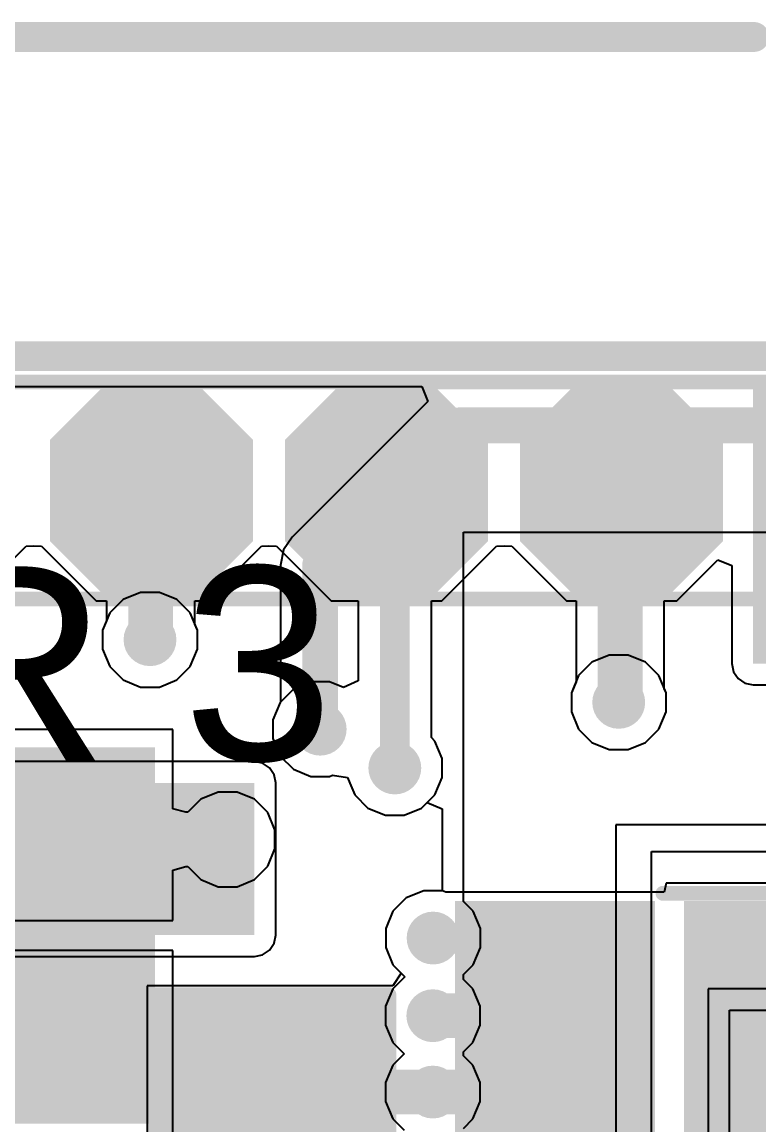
# Model space of a CAD drawing. Header units: millimetres. Extents: x -5.5 to 48.8, y -1.4 to 42.1.
# Drawn here: x 9.81 to 16.08, y 32.17 to 41.55 of the extents above; entities that cross this region are included whole.
import ezdxf

# ---------------------------------------------------------------- set-up
doc = ezdxf.new("R2010")
doc.units = ezdxf.units.MM
for name, color, linetype in [('BottomLayer', 5, 'Continuous'), ('BottomPaste', 16, 'Continuous'), ('BottomSolder', 6, 'Continuous'), ('Mechanical1', 6, 'Continuous'), ('Mechanical2', 216, 'Continuous'), ('TopLayer', 1, 'Continuous'), ('TopOverlay', 2, 'Continuous'), ('TopPaste', 8, 'Continuous'), ('TopSolder', 216, 'Continuous'), ('ViaHoleLayer', 16, 'Continuous')]:
    doc.layers.add(name, color=color, linetype=linetype)
doc.styles.add('Arial', font='', dxfattribs={"height": 0.2})
doc.styles.get('Arial').set_extended_font_data('Arial')

# ---------------------------------------------------------------- blocks, each defined once
blk = doc.blocks.new('CR2032_BS_6_1_B_6')
at = {"layer": 'BottomLayer'}
blk.add_hatch(color=5, dxfattribs=at).paths.add_polyline_path([(-15.99999848, 2.09999961), (-12.9999994, 2.09999961), (-12.9999994, -2.09999961), (-15.99999848, -2.09999961)])
at = {"layer": 'BottomPaste'}
blk.add_hatch(color=16, dxfattribs=at).paths.add_polyline_path([(-15.99999848, 2.09999961), (-12.9999994, 2.09999961), (-12.9999994, -2.09999961), (-15.99999848, -2.09999961)])
at = {"layer": 'BottomSolder'}
blk.add_hatch(color=6, dxfattribs=at).paths.add_polyline_path([(-16.10159848, 2.20159961), (-12.8983994, 2.20159961), (-12.8983994, -2.20159961), (-16.10159848, -2.20159961)])
blk = doc.blocks.new('R___1206_8')
at = {"layer": 'TopLayer'}
for points in [[(-2.032, 0.889), (-0.508, 0.889), (-0.508, -0.889), (-2.032, -0.889)], [(0.508, 0.889), (2.032, 0.889), (2.032, -0.889), (0.508, -0.889)]]:
    blk.add_hatch(color=1, dxfattribs=at).paths.add_polyline_path(points)
at = {"layer": 'TopPaste'}
for points in [[(-2.032, 0.889), (-0.508, 0.889), (-0.508, -0.889), (-2.032, -0.889)], [(0.508, 0.889), (2.032, 0.889), (2.032, -0.889), (0.508, -0.889)]]:
    blk.add_hatch(color=8, dxfattribs=at).paths.add_polyline_path(points)
at = {"layer": 'TopSolder'}
for points in [[(-2.1336, 0.9905999999999999), (-0.4064, 0.9905999999999999), (-0.4064, -0.9905999999999999), (-2.1336, -0.9905999999999999)], [(0.4064, 0.9905999999999999), (2.1336, 0.9905999999999999), (2.1336, -0.9905999999999999), (0.4064, -0.9905999999999999)]]:
    blk.add_hatch(color=216, dxfattribs=at).paths.add_polyline_path(points)
at = {"layer": 'TopOverlay', "const_width": 0.127}
for points in [[(-2.1336, 0.9905999999999999), (-2.1336, -0.9905999999999999)], [(-2.1336, 0.9905999999999999), (2.1336, 0.9905999999999999)], [(2.1336, 0.9905999999999999), (2.1336, -0.9905999999999999)], [(-2.1336, -0.9905999999999999), (2.1336, -0.9905999999999999)]]:
    blk.add_lwpolyline(points, dxfattribs=at)
at = {"layer": 'TopOverlay', "const_width": 0.0635}
for points in [[(-2.16535, 0.9905999999999999, 1), (-2.10185, 0.9905999999999999, 1)], [(-2.16535, 0.9905999999999999, 1), (-2.10185, 0.9905999999999999, 1)], [(2.10185, 0.9905999999999999, 1), (2.16535, 0.9905999999999999, 1)], [(2.10185, 0.9905999999999999, 1), (2.16535, 0.9905999999999999, 1)], [(-2.16535, -0.9905999999999999, 1), (-2.10185, -0.9905999999999999, 1)], [(-2.16535, -0.9905999999999999, 1), (-2.10185, -0.9905999999999999, 1)], [(2.10185, -0.9905999999999999, 1), (2.16535, -0.9905999999999999, 1)], [(2.10185, -0.9905999999999999, 1), (2.16535, -0.9905999999999999, 1)]]:
    blk.add_lwpolyline(points, format="xyb", close=True, dxfattribs=at)
blk = doc.blocks.new('HTSSOP_16_26')
at = {"layer": 'TopLayer'}
for points in [[(-3.649999049999999, 2.50000135), (-2.14999951, 2.50000135), (-2.14999951, 2.05000225), (-3.649999049999999, 2.05000225)], [(-1.70000041, 2.50000008), (1.70000041, 2.50000008), (1.70000041, -2.50000008), (-1.70000041, -2.50000008)], [(2.14999951, 2.50000135), (3.649999049999999, 2.50000135), (3.649999049999999, 2.05000225), (2.14999951, 2.05000225)], [(-3.649999049999999, 1.85000011), (-2.14999951, 1.85000011), (-2.14999951, 1.40000101), (-3.649999049999999, 1.40000101)], [(2.14999951, 1.85000011), (3.649999049999999, 1.85000011), (3.649999049999999, 1.40000101), (2.14999951, 1.40000101)], [(-3.649999049999999, 1.20000141), (-2.14999951, 1.20000141), (-2.14999951, 0.75000231), (-3.649999049999999, 0.75000231)], [(2.14999951, 1.20000141), (3.649999049999999, 1.20000141), (3.649999049999999, 0.75000231), (2.14999951, 0.75000231)], [(-3.649999049999999, 0.55000017), (-2.14999951, 0.55000017), (-2.14999951, 0.10000107), (-3.649999049999999, 0.10000107)], [(2.14999951, 0.55000017), (3.649999049999999, 0.55000017), (3.649999049999999, 0.10000107), (2.14999951, 0.10000107)], [(-3.649999049999999, -0.09999852999999999), (-2.14999951, -0.09999852999999999), (-2.14999951, -0.54999763), (-3.649999049999999, -0.54999763)], [(2.14999951, -0.09999852999999999), (3.649999049999999, -0.09999852999999999), (3.649999049999999, -0.54999763), (2.14999951, -0.54999763)], [(-3.649999049999999, -0.74999977), (-2.14999951, -0.74999977), (-2.14999951, -1.19999887), (-3.649999049999999, -1.19999887)], [(2.14999951, -0.74999977), (3.649999049999999, -0.74999977), (3.649999049999999, -1.19999887), (2.14999951, -1.19999887)], [(-3.649999049999999, -1.39999847), (-2.14999951, -1.39999847), (-2.14999951, -1.84999757), (-3.649999049999999, -1.84999757)], [(2.14999951, -1.39999847), (3.649999049999999, -1.39999847), (3.649999049999999, -1.84999757), (2.14999951, -1.84999757)], [(-3.649999049999999, -2.04999971), (-2.14999951, -2.04999971), (-2.14999951, -2.49999881), (-3.649999049999999, -2.49999881)], [(2.14999951, -2.04999971), (3.649999049999999, -2.04999971), (3.649999049999999, -2.49999881), (2.14999951, -2.49999881)]]:
    blk.add_hatch(color=1, dxfattribs=at).paths.add_polyline_path(points)
at = {"layer": 'TopPaste'}
for points in [[(-3.649999049999999, 2.50000135), (-2.14999951, 2.50000135), (-2.14999951, 2.05000225), (-3.649999049999999, 2.05000225)], [(-1.70000041, 2.50000008), (1.70000041, 2.50000008), (1.70000041, -2.50000008), (-1.70000041, -2.50000008)], [(2.14999951, 2.50000135), (3.649999049999999, 2.50000135), (3.649999049999999, 2.05000225), (2.14999951, 2.05000225)], [(-3.649999049999999, 1.85000011), (-2.14999951, 1.85000011), (-2.14999951, 1.40000101), (-3.649999049999999, 1.40000101)], [(2.14999951, 1.85000011), (3.649999049999999, 1.85000011), (3.649999049999999, 1.40000101), (2.14999951, 1.40000101)], [(-3.649999049999999, 1.20000141), (-2.14999951, 1.20000141), (-2.14999951, 0.75000231), (-3.649999049999999, 0.75000231)], [(2.14999951, 1.20000141), (3.649999049999999, 1.20000141), (3.649999049999999, 0.75000231), (2.14999951, 0.75000231)], [(-3.649999049999999, 0.55000017), (-2.14999951, 0.55000017), (-2.14999951, 0.10000107), (-3.649999049999999, 0.10000107)], [(2.14999951, 0.55000017), (3.649999049999999, 0.55000017), (3.649999049999999, 0.10000107), (2.14999951, 0.10000107)], [(-3.649999049999999, -0.09999852999999999), (-2.14999951, -0.09999852999999999), (-2.14999951, -0.54999763), (-3.649999049999999, -0.54999763)], [(2.14999951, -0.09999852999999999), (3.649999049999999, -0.09999852999999999), (3.649999049999999, -0.54999763), (2.14999951, -0.54999763)], [(-3.649999049999999, -0.74999977), (-2.14999951, -0.74999977), (-2.14999951, -1.19999887), (-3.649999049999999, -1.19999887)], [(2.14999951, -0.74999977), (3.649999049999999, -0.74999977), (3.649999049999999, -1.19999887), (2.14999951, -1.19999887)], [(-3.649999049999999, -1.39999847), (-2.14999951, -1.39999847), (-2.14999951, -1.84999757), (-3.649999049999999, -1.84999757)], [(2.14999951, -1.39999847), (3.649999049999999, -1.39999847), (3.649999049999999, -1.84999757), (2.14999951, -1.84999757)], [(-3.649999049999999, -2.04999971), (-2.14999951, -2.04999971), (-2.14999951, -2.49999881), (-3.649999049999999, -2.49999881)], [(2.14999951, -2.04999971), (3.649999049999999, -2.04999971), (3.649999049999999, -2.49999881), (2.14999951, -2.49999881)]]:
    blk.add_hatch(color=8, dxfattribs=at).paths.add_polyline_path(points)
at = {"layer": 'TopSolder'}
for points in [[(-3.751599049999999, 2.60160135), (-2.04839951, 2.60160135), (-2.04839951, 1.94840225), (-3.751599049999999, 1.94840225)], [(-1.80160041, 2.60160008), (1.80160041, 2.60160008), (1.80160041, -2.60160008), (-1.80160041, -2.60160008)], [(2.04839951, 2.60160135), (3.751599049999999, 2.60160135), (3.751599049999999, 1.94840225), (2.04839951, 1.94840225)], [(-3.751599049999999, 1.95160011), (-2.04839951, 1.95160011), (-2.04839951, 1.29840101), (-3.751599049999999, 1.29840101)], [(2.04839951, 1.95160011), (3.751599049999999, 1.95160011), (3.751599049999999, 1.29840101), (2.04839951, 1.29840101)], [(-3.751599049999999, 1.30160141), (-2.04839951, 1.30160141), (-2.04839951, 0.6484023099999999), (-3.751599049999999, 0.6484023099999999)], [(2.04839951, 1.30160141), (3.751599049999999, 1.30160141), (3.751599049999999, 0.6484023099999999), (2.04839951, 0.6484023099999999)], [(-3.751599049999999, 0.65160017), (-2.04839951, 0.65160017), (-2.04839951, -0.00159893), (-3.751599049999999, -0.00159893)], [(2.04839951, 0.65160017), (3.751599049999999, 0.65160017), (3.751599049999999, -0.00159893), (2.04839951, -0.00159893)], [(-3.751599049999999, 0.00160147), (-2.04839951, 0.00160147), (-2.04839951, -0.65159763), (-3.751599049999999, -0.65159763)], [(2.04839951, 0.00160147), (3.751599049999999, 0.00160147), (3.751599049999999, -0.65159763), (2.04839951, -0.65159763)], [(-3.751599049999999, -0.6483997699999999), (-2.04839951, -0.6483997699999999), (-2.04839951, -1.30159887), (-3.751599049999999, -1.30159887)], [(2.04839951, -0.6483997699999999), (3.751599049999999, -0.6483997699999999), (3.751599049999999, -1.30159887), (2.04839951, -1.30159887)], [(-3.751599049999999, -1.29839847), (-2.04839951, -1.29839847), (-2.04839951, -1.95159757), (-3.751599049999999, -1.95159757)], [(2.04839951, -1.29839847), (3.751599049999999, -1.29839847), (3.751599049999999, -1.95159757), (2.04839951, -1.95159757)], [(-3.751599049999999, -1.94839971), (-2.04839951, -1.94839971), (-2.04839951, -2.60159881), (-3.751599049999999, -2.60159881)], [(2.04839951, -1.94839971), (3.751599049999999, -1.94839971), (3.751599049999999, -2.60159881), (2.04839951, -2.60159881)]]:
    blk.add_hatch(color=216, dxfattribs=at).paths.add_polyline_path(points)
at = {"layer": 'TopOverlay', "const_width": 0.127}
for points in [[(-1.9812, 2.667), (1.9812, 2.667)], [(-3.937, 2.159), (-3.937, 2.413)], [(-3.937, 2.413), (-3.81, 2.286)], [(-3.937, 2.159), (-3.81, 2.286)], [(-1.9812, -2.66699746), (1.9812, -2.66699746)]]:
    blk.add_lwpolyline(points, dxfattribs=at)
at = {"layer": 'TopOverlay', "const_width": 0.0635}
for points in [[(-2.01295, 2.667, 1), (-1.94945, 2.667, 1)], [(1.94945, 2.667, 1), (2.01295, 2.667, 1)], [(-3.96875, 2.413, 1), (-3.90525, 2.413, 1)], [(-3.96875, 2.413, 1), (-3.90525, 2.413, 1)], [(-3.84175, 2.286, 1), (-3.778249999999999, 2.286, 1)], [(-3.84175, 2.286, 1), (-3.778249999999999, 2.286, 1)], [(-3.96875, 2.159, 1), (-3.90525, 2.159, 1)], [(-3.96875, 2.159, 1), (-3.90525, 2.159, 1)], [(-2.01295, -2.66699746, 1), (-1.94945, -2.66699746, 1)], [(1.94945, -2.66699746, 1), (2.01295, -2.66699746, 1)]]:
    blk.add_lwpolyline(points, format="xyb", close=True, dxfattribs=at)
blk = doc.blocks.new('SMD_PADS__1X8__2_54MM_34')
at = {"layer": 'TopLayer'}
for points in [[(8.38100178, 0.7619999999999999), (7.619001780000001, 0.7619999999999999), (7.23800178, 0.3809999999999999), (7.23800178, -0.3809999999999999), (7.619001780000001, -0.7619999999999999), (8.38100178, -0.7619999999999999), (8.76200178, -0.3809999999999999), (8.76200178, 0.3809999999999999)], [(10.38100032, 0.7619999999999999), (9.61900032, 0.7619999999999999), (9.23800032, 0.3809999999999999), (9.23800032, -0.3809999999999999), (9.61900032, -0.7619999999999999), (10.38100032, -0.7619999999999999), (10.76200032, -0.3809999999999999), (10.76200032, 0.3809999999999999)], [(12.3810014, 0.7619999999999999), (11.6190014, 0.7619999999999999), (11.2380014, 0.3809999999999999), (11.2380014, -0.3809999999999999), (11.6190014, -0.7619999999999999), (12.3810014, -0.7619999999999999), (12.7620014, -0.3809999999999999), (12.7620014, 0.3809999999999999)]]:
    blk.add_hatch(color=1, dxfattribs=at).paths.add_polyline_path(points)
at = {"layer": 'TopPaste'}
for points in [[(8.38100178, 0.7619999999999999), (7.619001780000001, 0.7619999999999999), (7.23800178, 0.3809999999999999), (7.23800178, -0.3809999999999999), (7.619001780000001, -0.7619999999999999), (8.38100178, -0.7619999999999999), (8.76200178, -0.3809999999999999), (8.76200178, 0.3809999999999999)], [(10.38100032, 0.7619999999999999), (9.61900032, 0.7619999999999999), (9.23800032, 0.3809999999999999), (9.23800032, -0.3809999999999999), (9.61900032, -0.7619999999999999), (10.38100032, -0.7619999999999999), (10.76200032, -0.3809999999999999), (10.76200032, 0.3809999999999999)], [(12.3810014, 0.7619999999999999), (11.6190014, 0.7619999999999999), (11.2380014, 0.3809999999999999), (11.2380014, -0.3809999999999999), (11.6190014, -0.7619999999999999), (12.3810014, -0.7619999999999999), (12.7620014, -0.3809999999999999), (12.7620014, 0.3809999999999999)]]:
    blk.add_hatch(color=8, dxfattribs=at).paths.add_polyline_path(points)
at = {"layer": 'TopSolder'}
for points in [[(8.431801779999999, 0.8636), (7.56820178, 0.8636), (7.13640178, 0.4318), (7.13640178, -0.4318), (7.56820178, -0.8636), (8.431801779999999, -0.8636), (8.86360178, -0.4318), (8.86360178, 0.4318)], [(10.43180032, 0.8636), (9.568200319999999, 0.8636), (9.13640032, 0.4318), (9.13640032, -0.4318), (9.568200319999999, -0.8636), (10.43180032, -0.8636), (10.86360032, -0.4318), (10.86360032, 0.4318)], [(12.4318014, 0.8636), (11.5682014, 0.8636), (11.1364014, 0.4318), (11.1364014, -0.4318), (11.5682014, -0.8636), (12.4318014, -0.8636), (12.8636014, -0.4318), (12.8636014, 0.4318)], [(14.43179994, 0.8636), (13.56819994, 0.8636), (13.13639994, 0.4318), (13.13639994, -0.4318), (13.56819994, -0.8636), (14.43179994, -0.8636), (14.86359994, -0.4318), (14.86359994, 0.4318)]]:
    blk.add_hatch(color=216, dxfattribs=at).paths.add_polyline_path(points)
at = {"layer": 'TopOverlay', "const_width": 0.127}
for points in [[(-0.92380054, 0.9237979999999999), (14.92380048, 0.9237979999999999)], [(-0.92380054, -0.9238030799999999), (14.92380048, -0.92380054)]]:
    blk.add_lwpolyline(points, dxfattribs=at)

msp = doc.modelspace()

# ---------------------------------------------------------------- hatches: boundary and pattern name
at = {"layer": 'BottomLayer'}
h = msp.add_hatch(color=5, dxfattribs=at)
edge = h.paths.add_edge_path()
edge.add_arc((10.8966, 36.2966), 0.22499828, 0, 360)
h = msp.add_hatch(color=5, dxfattribs=at)
edge = h.paths.add_edge_path()
edge.add_arc((14.8844, 35.7632), 0.22499828, 0, 360)
h = msp.add_hatch(color=5, dxfattribs=at)
edge = h.paths.add_edge_path()
edge.add_arc((12.3444, 35.5346), 0.22499828, 0, 360)
h = msp.add_hatch(color=5, dxfattribs=at)
edge = h.paths.add_edge_path()
edge.add_arc((12.9794, 35.20439999999999), 0.22499828, 0, 360)
h = msp.add_hatch(color=5, dxfattribs=at)
edge = h.paths.add_edge_path()
edge.add_arc((11.557, 34.59684215999999), 0.22499828, 0, 360)
h = msp.add_hatch(color=5, dxfattribs=at)
edge = h.paths.add_edge_path()
edge.add_arc((13.30520072, 33.7566), 0.22499828, 0, 360)
h = msp.add_hatch(color=5, dxfattribs=at)
edge = h.paths.add_edge_path()
edge.add_arc((13.30284614, 33.09560055999999), 0.22499828, 0, 360)
h = msp.add_hatch(color=5, dxfattribs=at)
edge = h.paths.add_edge_path()
edge.add_arc((13.30284614, 32.44560186), 0.22499828, 0, 360)
at = {"layer": 'TopLayer'}
for points in [[(16.0274, 36.0934), (18.161, 36.0934), (18.161, 38.5064), (16.0274, 38.5064)], [(5.6134, 33.782), (11.7856, 33.782), (11.7856, 35.0774), (5.6134, 35.0774)]]:
    msp.add_hatch(color=1, dxfattribs=at).paths.add_polyline_path(points)
h = msp.add_hatch(color=1, dxfattribs=at)
edge = h.paths.add_edge_path()
edge.add_arc((10.8966, 36.2966), 0.22499828, 0, 360)
h = msp.add_hatch(color=1, dxfattribs=at)
edge = h.paths.add_edge_path()
edge.add_arc((14.8844, 35.7632), 0.22499828, 0, 360)
h = msp.add_hatch(color=1, dxfattribs=at)
edge = h.paths.add_edge_path()
edge.add_arc((12.3444, 35.5346), 0.22499828, 0, 360)
h = msp.add_hatch(color=1, dxfattribs=at)
edge = h.paths.add_edge_path()
edge.add_arc((12.9794, 35.20439999999999), 0.22499828, 0, 360)
h = msp.add_hatch(color=1, dxfattribs=at)
edge = h.paths.add_edge_path()
edge.add_arc((11.557, 34.59684215999999), 0.22499828, 0, 360)
h = msp.add_hatch(color=1, dxfattribs=at)
edge = h.paths.add_edge_path()
edge.add_arc((13.30520072, 33.7566), 0.22499828, 0, 360)
h = msp.add_hatch(color=1, dxfattribs=at)
edge = h.paths.add_edge_path()
edge.add_arc((13.30284614, 33.09560055999999), 0.22499828, 0, 360)
h = msp.add_hatch(color=1, dxfattribs=at)
edge = h.paths.add_edge_path()
edge.add_arc((13.30284614, 32.44560186), 0.22499828, 0, 360)
at = {"layer": 'ViaHoleLayer'}
h = msp.add_hatch(color=16, dxfattribs=at)
edge = h.paths.add_edge_path()
edge.add_arc((10.8966, 36.2966), 0.0999998, 0, 360)
h = msp.add_hatch(color=16, dxfattribs=at)
edge = h.paths.add_edge_path()
edge.add_arc((14.8844, 35.7632), 0.0999998, 0, 360)
h = msp.add_hatch(color=16, dxfattribs=at)
edge = h.paths.add_edge_path()
edge.add_arc((12.3444, 35.5346), 0.0999998, 0, 360)
h = msp.add_hatch(color=16, dxfattribs=at)
edge = h.paths.add_edge_path()
edge.add_arc((12.9794, 35.20439999999999), 0.0999998, 0, 360)
h = msp.add_hatch(color=16, dxfattribs=at)
edge = h.paths.add_edge_path()
edge.add_arc((11.557, 34.59684215999999), 0.0999998, 0, 360)
h = msp.add_hatch(color=16, dxfattribs=at)
edge = h.paths.add_edge_path()
edge.add_arc((13.30520072, 33.7566), 0.0999998, 0, 360)
h = msp.add_hatch(color=16, dxfattribs=at)
edge = h.paths.add_edge_path()
edge.add_arc((13.30284614, 33.09560055999999), 0.0999998, 0, 360)
h = msp.add_hatch(color=16, dxfattribs=at)
edge = h.paths.add_edge_path()
edge.add_arc((13.30284614, 32.44560186), 0.0999998, 0, 360)

# ---------------------------------------------------------------- linework, layer by layer
at = {"layer": 'BottomLayer'}
for p, q in [((0.8029473399999999, 38.45063684), (13.20908204, 38.45063684)), ((13.20908204, 38.45063684), (13.26031384, 38.32363684)), ((13.26031384, 38.32363684), (12.1063385, 37.1696615)), ((13.5636, 34.06784398), (13.5636, 37.211)), ((13.5636, 37.211), (19.431, 37.211)), ((12.1063385, 37.1696615), (12.03335922, 37.06043896)), ((12.03335922, 37.06043896), (12.00773062, 36.9316)), ((12.00773062, 36.9316), (12.00773062, 35.76757388)), ((10.6684318, 36.63807506), (10.55512494, 36.5247682)), ((10.81647824, 36.69939828), (10.6684318, 36.63807506)), ((10.97672176, 36.69939828), (10.81647824, 36.69939828)), ((11.1247682, 36.63807506), (10.97672176, 36.69939828)), ((11.23807506, 36.5247682), (11.1247682, 36.63807506)), ((10.55512494, 36.5247682), (10.49380172, 36.37672176)), ((11.29939828, 36.37672176), (11.23807506, 36.5247682)), ((10.49380172, 36.37672176), (10.49380172, 36.21647823999999)), ((11.29939828, 36.21647823999999), (11.29939828, 36.37672176)), ((10.49380172, 36.21647823999999), (10.55512494, 36.0684318)), ((11.23807506, 36.0684318), (11.29939828, 36.21647823999999)), ((14.80427824, 36.16599828), (14.6562318, 36.10467506)), ((14.96452176, 36.16599828), (14.80427824, 36.16599828)), ((15.1125682, 36.10467506), (14.96452176, 36.16599828)), ((10.55512494, 36.0684318), (10.6684318, 35.95512494)), ((11.1247682, 35.95512494), (11.23807506, 36.0684318)), ((14.6562318, 36.10467506), (14.54292494, 35.9913682)), ((15.22587506, 35.9913682), (15.1125682, 36.10467506)), ((14.54292494, 35.9913682), (14.48160172, 35.84332176)), ((15.28719828, 35.84332176), (15.22587506, 35.9913682)), ((10.6684318, 35.95512494), (10.81647824, 35.89380172)), ((10.81647824, 35.89380172), (10.97672176, 35.89380172)), ((10.97672176, 35.89380172), (11.1247682, 35.95512494)), ((14.48160172, 35.84332176), (14.48160172, 35.68307824)), ((15.28719828, 35.68307824), (15.28719828, 35.84332176)), ((12.00292494, 35.7627682), (11.94160172, 35.61472175999999)), ((12.00773062, 35.76757388), (12.00292494, 35.7627682)), ((14.48160172, 35.68307824), (14.54292494, 35.5350318)), ((15.22587506, 35.5350318), (15.28719828, 35.68307824)), ((11.94160172, 35.61472175999999), (11.94160172, 35.45447823999999)), ((11.09159834, 35.53259848), (8.864602539999998, 35.53259848)), ((11.09159834, 34.85769254), (11.09159834, 35.53259848)), ((14.54292494, 35.5350318), (14.6562318, 35.42172494)), ((15.1125682, 35.42172494), (15.22587506, 35.5350318)), ((11.94160172, 35.45447823999999), (12.00292494, 35.3064318)), ((14.6562318, 35.42172494), (14.80427824, 35.36040172)), ((14.96452176, 35.36040172), (15.1125682, 35.42172494)), ((12.00292494, 35.3064318), (12.1162318, 35.19312494)), ((14.80427824, 35.36040172), (14.96452176, 35.36040172)), ((12.1162318, 35.19312494), (12.26427824, 35.13180172)), ((12.26427824, 35.13180172), (12.42452176, 35.13180172)), ((12.42452176, 35.13180172), (12.44960172, 35.14219032)), ((12.44960172, 35.14219032), (12.57659918, 35.1242757)), ((12.57659918, 35.1242757), (12.5965712, 35.0760665)), ((12.5965712, 35.0760665), (12.63792494, 34.97623179999999)), ((11.3288318, 34.93831721999999), (11.21859834, 34.82808376)), ((11.47687824, 34.99964044), (11.3288318, 34.93831721999999)), ((11.63712176, 34.99964044), (11.47687824, 34.99964044)), ((11.7851682, 34.93831721999999), (11.63712176, 34.99964044)), ((11.89847506, 34.82501035999999), (11.7851682, 34.93831721999999)), ((12.63792494, 34.97623179999999), (12.7512318, 34.86292494)), ((11.20167686, 34.82866288), (11.09159834, 34.85769254)), ((12.7512318, 34.86292494), (12.89927824, 34.80160172)), ((13.05952176, 34.80160172), (13.2075682, 34.86292494)), ((13.2075682, 34.86292494), (13.25531766, 34.9106744)), ((13.25531766, 34.9106744), (13.38231766, 34.85806846)), ((13.38231766, 34.85806846), (13.38231766, 34.15939828)), ((11.21859834, 34.82808376), (11.20167686, 34.82866288)), ((11.95979828, 34.67696392), (11.89847506, 34.82501035999999)), ((12.89927824, 34.80160172), (13.05952176, 34.80160172)), ((11.95979828, 34.5167204), (11.95979828, 34.67696392)), ((19.431, 34.72179999999999), (14.859, 34.72179999999999)), ((14.859, 34.72179999999999), (14.859, 30.7594)), ((11.89847506, 34.36867396), (11.95979828, 34.5167204)), ((15.1638, 30.19136202), (15.1638, 34.4932)), ((15.1638, 34.4932), (19.812, 34.4932)), ((11.09159834, 34.33599177999999), (11.20167686, 34.36502144)), ((11.20167686, 34.36502144), (11.21859834, 34.36560056)), ((11.21859834, 34.36560056), (11.3288318, 34.2553671)), ((11.7851682, 34.2553671), (11.89847506, 34.36867396)), ((11.09159834, 33.9055964), (11.09159834, 34.33599177999999)), ((11.3288318, 34.2553671), (11.47687824, 34.19404388)), ((11.47687824, 34.19404388), (11.63712176, 34.19404388)), ((11.63712176, 34.19404388), (11.7851682, 34.2553671)), ((13.07703252, 34.09807506), (12.96372566, 33.9847682)), ((13.22507896, 34.15939828), (13.07703252, 34.09807506)), ((13.38231766, 34.15939828), (13.22507896, 34.15939828)), ((13.64667578, 33.9847682), (13.5636, 34.06784398)), ((8.864602539999998, 33.9055964), (11.09159834, 33.9055964)), ((12.96372566, 33.9847682), (12.90240244, 33.83672176)), ((13.707999, 33.83672176), (13.64667578, 33.9847682)), ((12.90240244, 33.83672176), (12.90240244, 33.67647824)), ((13.707999, 33.67647824), (13.707999, 33.83672176)), ((11.09159834, 33.6515964), (8.73760254, 33.6515964)), ((11.09159834, 32.02459939999999), (11.09159834, 33.6515964)), ((12.90240244, 33.67647824), (12.96372566, 33.5284318)), ((13.64667578, 33.5284318), (13.707999, 33.67647824)), ((12.96372566, 33.5284318), (13.06488116, 33.42727884)), ((13.5636, 33.44535602), (13.64667578, 33.5284318)), ((13.06488116, 33.42727884), (12.96137108, 33.32376876)), ((13.5636, 33.40448996), (13.5636, 33.44535602)), ((13.6443212, 33.32376876), (13.5636, 33.40448996)), ((12.96137108, 33.32376876), (12.90004786, 33.17572232)), ((13.70564442, 33.17572232), (13.6443212, 33.32376876)), ((20.93338206, 33.3248), (15.6464, 33.3248)), ((15.6464, 33.3248), (15.6464, 29.45476202)), ((12.90004786, 33.17572232), (12.90004786, 33.0154788)), ((13.70564442, 33.0154788), (13.70564442, 33.17572232)), ((15.82768234, 29.45476202), (15.82768234, 33.14351766)), ((15.82768234, 33.14351766), (20.88240172, 33.14351766)), ((12.90004786, 33.0154788), (12.96137108, 32.86743236)), ((13.6443212, 32.86743236), (13.70564442, 33.0154788)), ((12.96137108, 32.86743236), (13.05820096, 32.77060247999999)), ((13.5636, 32.78671116), (13.6443212, 32.86743236)), ((13.05820096, 32.77060247999999), (12.96137108, 32.67377006)), ((13.5636, 32.75449125999999), (13.5636, 32.78671116)), ((12.96137108, 32.67377006), (12.90004786, 32.52572362)), ((13.6443212, 32.67377006), (13.5636, 32.75449125999999)), ((13.70564442, 32.52572362), (13.6443212, 32.67377006)), ((12.90004786, 32.52572362), (12.90004786, 32.3654801)), ((13.70564442, 32.3654801), (13.70564442, 32.52572362)), ((12.90004786, 32.3654801), (12.96137108, 32.21743366)), ((13.6443212, 32.21743366), (13.70564442, 32.3654801)), ((12.96137108, 32.21743366), (13.0582035, 32.12060124)), ((13.5636, 32.13671246), (13.6443212, 32.21743366))]:
    msp.add_line(p, q, dxfattribs=at)
at = {"layer": 'BottomLayer', "const_width": 0.3048}
for points in [[(12.3444, 36.9316), (13.53460082, 38.12180082)], [(13.53460082, 38.12180082), (31.52499918, 38.12180082)], [(12.3444, 35.5346), (12.3444, 36.9316)]]:
    msp.add_lwpolyline(points, dxfattribs=at)
at = {"layer": 'BottomLayer', "const_width": 0.1524}
for points in [[(13.45840082, 38.12180082, 1), (13.61080082, 38.12180082, 1)], [(13.45840082, 38.12180082, 1), (13.61080082, 38.12180082, 1)], [(12.2682, 36.9316, 1), (12.4206, 36.9316, 1)], [(12.2682, 36.9316, 1), (12.4206, 36.9316, 1)], [(12.2682, 35.5346, 1), (12.4206, 35.5346, 1)]]:
    msp.add_lwpolyline(points, format="xyb", close=True, dxfattribs=at)
at = {"layer": 'Mechanical1', "const_width": 0.254}
msp.add_lwpolyline([(-1.2954, 41.4274), (16.03601822, 41.4274)], dxfattribs=at)
at = {"layer": 'Mechanical1', "const_width": 0.127}
msp.add_lwpolyline([(15.97251822, 41.4274, 1), (16.09951822, 41.4274, 1)], format="xyb", close=True, dxfattribs=at)
at = {"layer": 'Mechanical2', "const_width": 0.254}
msp.add_lwpolyline([(-1.2954, 38.7096), (48.70459906, 38.7096)], dxfattribs=at)
at = {"layer": 'TopLayer'}
for p, q in [((9.37870108, 36.6268), (9.8439351, 37.09203401999999)), ((9.8439351, 37.09203401999999), (9.90880162, 37.0944521)), ((9.90880162, 37.0944521), (9.97366814, 37.09203401999999)), ((9.97366814, 37.09203401999999), (10.43890216, 36.6268)), ((11.37870216, 36.6268), (11.84393364, 37.09203148)), ((11.84393364, 37.09203148), (11.9088027, 37.0944521)), ((11.9088027, 37.0944521), (11.97366922, 37.09203148)), ((11.97366922, 37.09203148), (12.4389007, 36.6268)), ((13.3787007, 36.6268), (13.84393472, 37.09203401999999)), ((13.84393472, 37.09203401999999), (13.90880124, 37.0944521)), ((13.90880124, 37.0944521), (13.97366776, 37.09203401999999)), ((13.97366776, 37.09203401999999), (14.43890178, 36.6268)), ((15.37870178, 36.6268), (15.7287849, 36.97688312)), ((15.7287849, 36.97688312), (15.84611766, 36.92828022)), ((15.84611766, 36.92828022), (15.84611766, 36.0934)), ((10.43890216, 36.6268), (10.52718494, 36.6268)), ((10.52718494, 36.6268), (10.52718494, 36.45731596)), ((11.27821722, 36.42785704), (11.27821722, 36.6268)), ((11.27821722, 36.6268), (11.37870216, 36.6268)), ((12.4389007, 36.6268), (12.66862846, 36.6268)), ((12.66862846, 36.6268), (12.66862846, 35.94595046)), ((13.29017154, 35.46327171999999), (13.29017154, 36.6268)), ((13.29017154, 36.6268), (13.3787007, 36.6268)), ((14.43890178, 36.6268), (14.52108602, 36.6268)), ((14.52108602, 36.6268), (14.52108602, 35.93864542)), ((15.2721183, 35.87972758), (15.2721183, 36.6268)), ((15.2721183, 36.6268), (15.37870178, 36.6268)), ((10.52718494, 36.45731596), (10.49380172, 36.37672176)), ((10.49380172, 36.37672176), (10.49380172, 36.21647823999999)), ((11.29939828, 36.37672176), (11.27821722, 36.42785704)), ((11.29939828, 36.21647823999999), (11.29939828, 36.37672176)), ((10.49380172, 36.21647823999999), (10.55512494, 36.0684318)), ((11.23807506, 36.0684318), (11.29939828, 36.21647823999999)), ((10.55512494, 36.0684318), (10.6684318, 35.95512494)), ((11.1247682, 35.95512494), (11.23807506, 36.0684318)), ((15.84611766, 36.0934), (15.85991748, 36.02402752)), ((15.85991748, 36.02402752), (15.89921382, 35.96521382)), ((15.89921382, 35.96521382), (15.95802752, 35.92591748)), ((10.6684318, 35.95512494), (10.81647824, 35.89380172)), ((10.81647824, 35.89380172), (10.97672176, 35.89380172)), ((10.97672176, 35.89380172), (11.1247682, 35.95512494)), ((12.1162318, 35.87607506), (12.00292494, 35.7627682)), ((12.26427824, 35.93739828), (12.1162318, 35.87607506)), ((12.42452176, 35.93739828), (12.26427824, 35.93739828)), ((12.54162592, 35.8888919), (12.42452176, 35.93739828)), ((12.66862846, 35.94595046), (12.54162592, 35.8888919)), ((14.52108602, 35.93864542), (14.48160172, 35.84332176)), ((15.28719828, 35.84332176), (15.2721183, 35.87972758)), ((15.95802752, 35.92591748), (16.0274, 35.91211766)), ((16.0274, 35.91211766), (18.161, 35.91211766)), ((14.48160172, 35.84332176), (14.48160172, 35.68307824)), ((15.28719828, 35.68307824), (15.28719828, 35.84332176)), ((12.00292494, 35.7627682), (11.94160172, 35.61472175999999)), ((14.48160172, 35.68307824), (14.54292494, 35.5350318)), ((15.22587506, 35.5350318), (15.28719828, 35.68307824)), ((11.94160172, 35.61472175999999), (11.94160172, 35.45447823999999)), ((14.54292494, 35.5350318), (14.6562318, 35.42172494)), ((15.1125682, 35.42172494), (15.22587506, 35.5350318)), ((11.94160172, 35.45447823999999), (12.00292494, 35.3064318)), ((13.32087506, 35.4325682), (13.29017154, 35.46327171999999)), ((13.38219828, 35.28452176), (13.32087506, 35.4325682)), ((14.6562318, 35.42172494), (14.80427824, 35.36040172)), ((14.96452176, 35.36040172), (15.1125682, 35.42172494)), ((12.00292494, 35.3064318), (12.1162318, 35.19312494)), ((14.80427824, 35.36040172), (14.96452176, 35.36040172)), ((11.7856, 35.25868234), (6.86627024, 35.25868234)), ((11.85497248, 35.24488252), (11.7856, 35.25868234)), ((11.91378618, 35.20558618), (11.85497248, 35.24488252)), ((13.38219828, 35.12427824), (13.38219828, 35.28452176)), ((11.95308252, 35.14677248), (11.91378618, 35.20558618)), ((11.96688234, 35.0774), (11.95308252, 35.14677248)), ((12.1162318, 35.19312494), (12.26427824, 35.13180172)), ((12.26427824, 35.13180172), (12.42452176, 35.13180172)), ((12.42452176, 35.13180172), (12.44960172, 35.14219032)), ((12.44960172, 35.14219032), (12.57659918, 35.1242757)), ((12.57659918, 35.1242757), (12.5965712, 35.0760665)), ((13.32087506, 34.97623179999999), (13.38219828, 35.12427824)), ((11.96688234, 33.782), (11.96688234, 35.0774)), ((12.5965712, 35.0760665), (12.63792494, 34.97623179999999)), ((12.63792494, 34.97623179999999), (12.7512318, 34.86292494)), ((13.2075682, 34.86292494), (13.32087506, 34.97623179999999)), ((12.7512318, 34.86292494), (12.89927824, 34.80160172)), ((13.05952176, 34.80160172), (13.2075682, 34.86292494)), ((12.89927824, 34.80160172), (13.05952176, 34.80160172)), ((15.28820158, 34.22460007999999), (15.2699974, 34.14840008)), ((17.11520072, 34.22460007999999), (15.28820158, 34.22460007999999)), ((13.07703252, 34.09807506), (12.96372566, 33.9847682)), ((13.22507896, 34.15939828), (13.07703252, 34.09807506)), ((13.38532248, 34.15939828), (13.22507896, 34.15939828)), ((13.4134352, 34.14775492), (13.38532248, 34.15939828)), ((13.41440294, 34.14840262), (13.4134352, 34.14775492)), ((13.41440294, 34.14840008), (13.41440294, 34.14840262)), ((15.2699974, 34.14840008), (13.41440294, 34.14840008)), ((12.96372566, 33.9847682), (12.90240244, 33.83672176)), ((12.90240244, 33.83672176), (12.90240244, 33.67647824)), ((11.91378618, 33.65381382), (11.95308252, 33.71262752)), ((11.95308252, 33.71262752), (11.96688234, 33.782)), ((11.7856, 33.60071766), (11.85497248, 33.61451748)), ((11.85497248, 33.61451748), (11.91378618, 33.65381382)), ((12.90240244, 33.67647824), (12.96372566, 33.5284318)), ((7.00939924, 33.60071766), (11.7856, 33.60071766)), ((12.96372566, 33.5284318), (13.03415732, 33.45800014)), ((13.03415732, 33.45800014), (12.96235152, 33.35019999999999)), ((12.96235152, 33.35019999999999), (10.8712, 33.35019999999999)), ((10.8712, 33.35019999999999), (10.8712, 31.4706))]:
    msp.add_line(p, q, dxfattribs=at)
for points, const_width in [([(10.90270108, 37.56049891999999), (10.90880216, 37.5666)], 0.3809999999999999), ([(10.90270108, 36.30270108), (10.90270108, 37.56049891999999)], 0.3809999999999999), ([(12.9088007, 37.5666), (12.9794, 37.4960007)], 0.254), ([(14.89660216, 37.43467494), (14.9686645, 37.50673728)], 0.3809999999999999), ([(14.90880178, 37.5666), (14.9686645, 37.50673728)], 0.254), ([(12.9794, 35.20439999999999), (12.9794, 37.4960007)], 0.254), ([(14.89660216, 35.77540216), (14.89660216, 37.43467494)], 0.3809999999999999), ([(10.8966, 36.2966), (10.90270108, 36.30270108)], 0.3809999999999999), ([(14.8844, 35.7632), (14.89660216, 35.77540216)], 0.3809999999999999), ([(13.30520072, 33.7566), (13.31069982, 33.7511009)], 0.254), ([(13.31069982, 33.7511009), (14.33670234, 33.7511009)], 0.254), ([(14.33670234, 33.7511009), (14.34220144, 33.7456018)], 0.254), ([(13.30284614, 33.09560055999999), (14.34220144, 33.09560055999999)], 0.3809999999999999), ([(11.938, 32.4104), (11.97320186, 32.44560186)], 0.3809999999999999), ([(11.97320186, 32.44560186), (13.30284614, 32.44560186)], 0.3809999999999999), ([(13.30284614, 32.44560186), (14.34220144, 32.44560186)], 0.3809999999999999)]:
    msp.add_lwpolyline(points, dxfattribs=dict(at, const_width=const_width))
for points, const_width in [([(10.80745108, 37.56049891999999, 1), (10.99795108, 37.56049891999999, 1)], 0.1905), ([(10.80745108, 37.56049891999999, 1), (10.99795108, 37.56049891999999, 1)], 0.1905), ([(10.81355216, 37.5666, 1), (11.00405216, 37.5666, 1)], 0.1905), ([(12.8453007, 37.5666, 1), (12.9723007, 37.5666, 1)], 0.127), ([(14.8734145, 37.50673728, 1), (15.0639145, 37.50673728, 1)], 0.1905), ([(14.84530178, 37.5666, 1), (14.97230178, 37.5666, 1)], 0.127), ([(12.9159, 37.4960007, 1), (13.0429, 37.4960007, 1)], 0.127), ([(12.9159, 37.4960007, 1), (13.0429, 37.4960007, 1)], 0.127), ([(14.80135216, 37.43467494, 1), (14.99185216, 37.43467494, 1)], 0.1905), ([(14.80135216, 37.43467494, 1), (14.99185216, 37.43467494, 1)], 0.1905), ([(14.9051645, 37.50673728, 1), (15.0321645, 37.50673728, 1)], 0.127), ([(10.80135, 36.2966, 1), (10.99185, 36.2966, 1)], 0.1905), ([(10.80745108, 36.30270108, 1), (10.99795108, 36.30270108, 1)], 0.1905), ([(10.80745108, 36.30270108, 1), (10.99795108, 36.30270108, 1)], 0.1905), ([(14.80135216, 35.77540216, 1), (14.99185216, 35.77540216, 1)], 0.1905), ([(14.80135216, 35.77540216, 1), (14.99185216, 35.77540216, 1)], 0.1905), ([(14.78915, 35.7632, 1), (14.97965, 35.7632, 1)], 0.1905), ([(12.9159, 35.20439999999999, 1), (13.0429, 35.20439999999999, 1)], 0.127), ([(13.24170072, 33.7566, 1), (13.36870072, 33.7566, 1)], 0.127), ([(13.24719982, 33.7511009, 1), (13.37419982, 33.7511009, 1)], 0.127), ([(13.24719982, 33.7511009, 1), (13.37419982, 33.7511009, 1)], 0.127), ([(14.27320234, 33.7511009, 1), (14.40020234, 33.7511009, 1)], 0.127), ([(14.27320234, 33.7511009, 1), (14.40020234, 33.7511009, 1)], 0.127), ([(14.27870144, 33.7456018, 1), (14.40570144, 33.7456018, 1)], 0.127), ([(13.20759614, 33.09560055999999, 1), (13.39809614, 33.09560055999999, 1)], 0.1905), ([(14.24695144, 33.09560055999999, 1), (14.43745144, 33.09560055999999, 1)], 0.1905), ([(11.84275, 32.4104, 1), (12.03325, 32.4104, 1)], 0.1905), ([(11.87795186, 32.44560186, 1), (12.06845186, 32.44560186, 1)], 0.1905), ([(11.87795186, 32.44560186, 1), (12.06845186, 32.44560186, 1)], 0.1905), ([(13.20759614, 32.44560186, 1), (13.39809614, 32.44560186, 1)], 0.1905), ([(13.20759614, 32.44560186, 1), (13.39809614, 32.44560186, 1)], 0.1905), ([(14.24695144, 32.44560186, 1), (14.43745144, 32.44560186, 1)], 0.1905)]:
    msp.add_lwpolyline(points, format="xyb", close=True, dxfattribs=dict(at, const_width=const_width))

# ---------------------------------------------------------------- block references
for name, p in [('SMD_PADS__1X8__2_54MM_34', (2.90880038, 37.5666)), ('HTSSOP_16_26', (17.24220072, 31.4706))]:
    msp.add_blockref(name, p)
for name, p, rotation in [('CR2032_BS_6_1_B_6', (8.737599999999999, 19.2786), 270), ('R___1206_8', (11.938, 31.1404), 90)]:
    msp.add_blockref(name, p, dxfattribs=dict(rotation=rotation))

# ---------------------------------------------------------------- texts
at = {"layer": 'TopOverlay', "style": 'Arial'}
msp.add_text('MOTOR 3', height=1.651, rotation=360, dxfattribs=at).set_placement((1.952498, 35.26991422))

doc.saveas('drawing.dxf')
